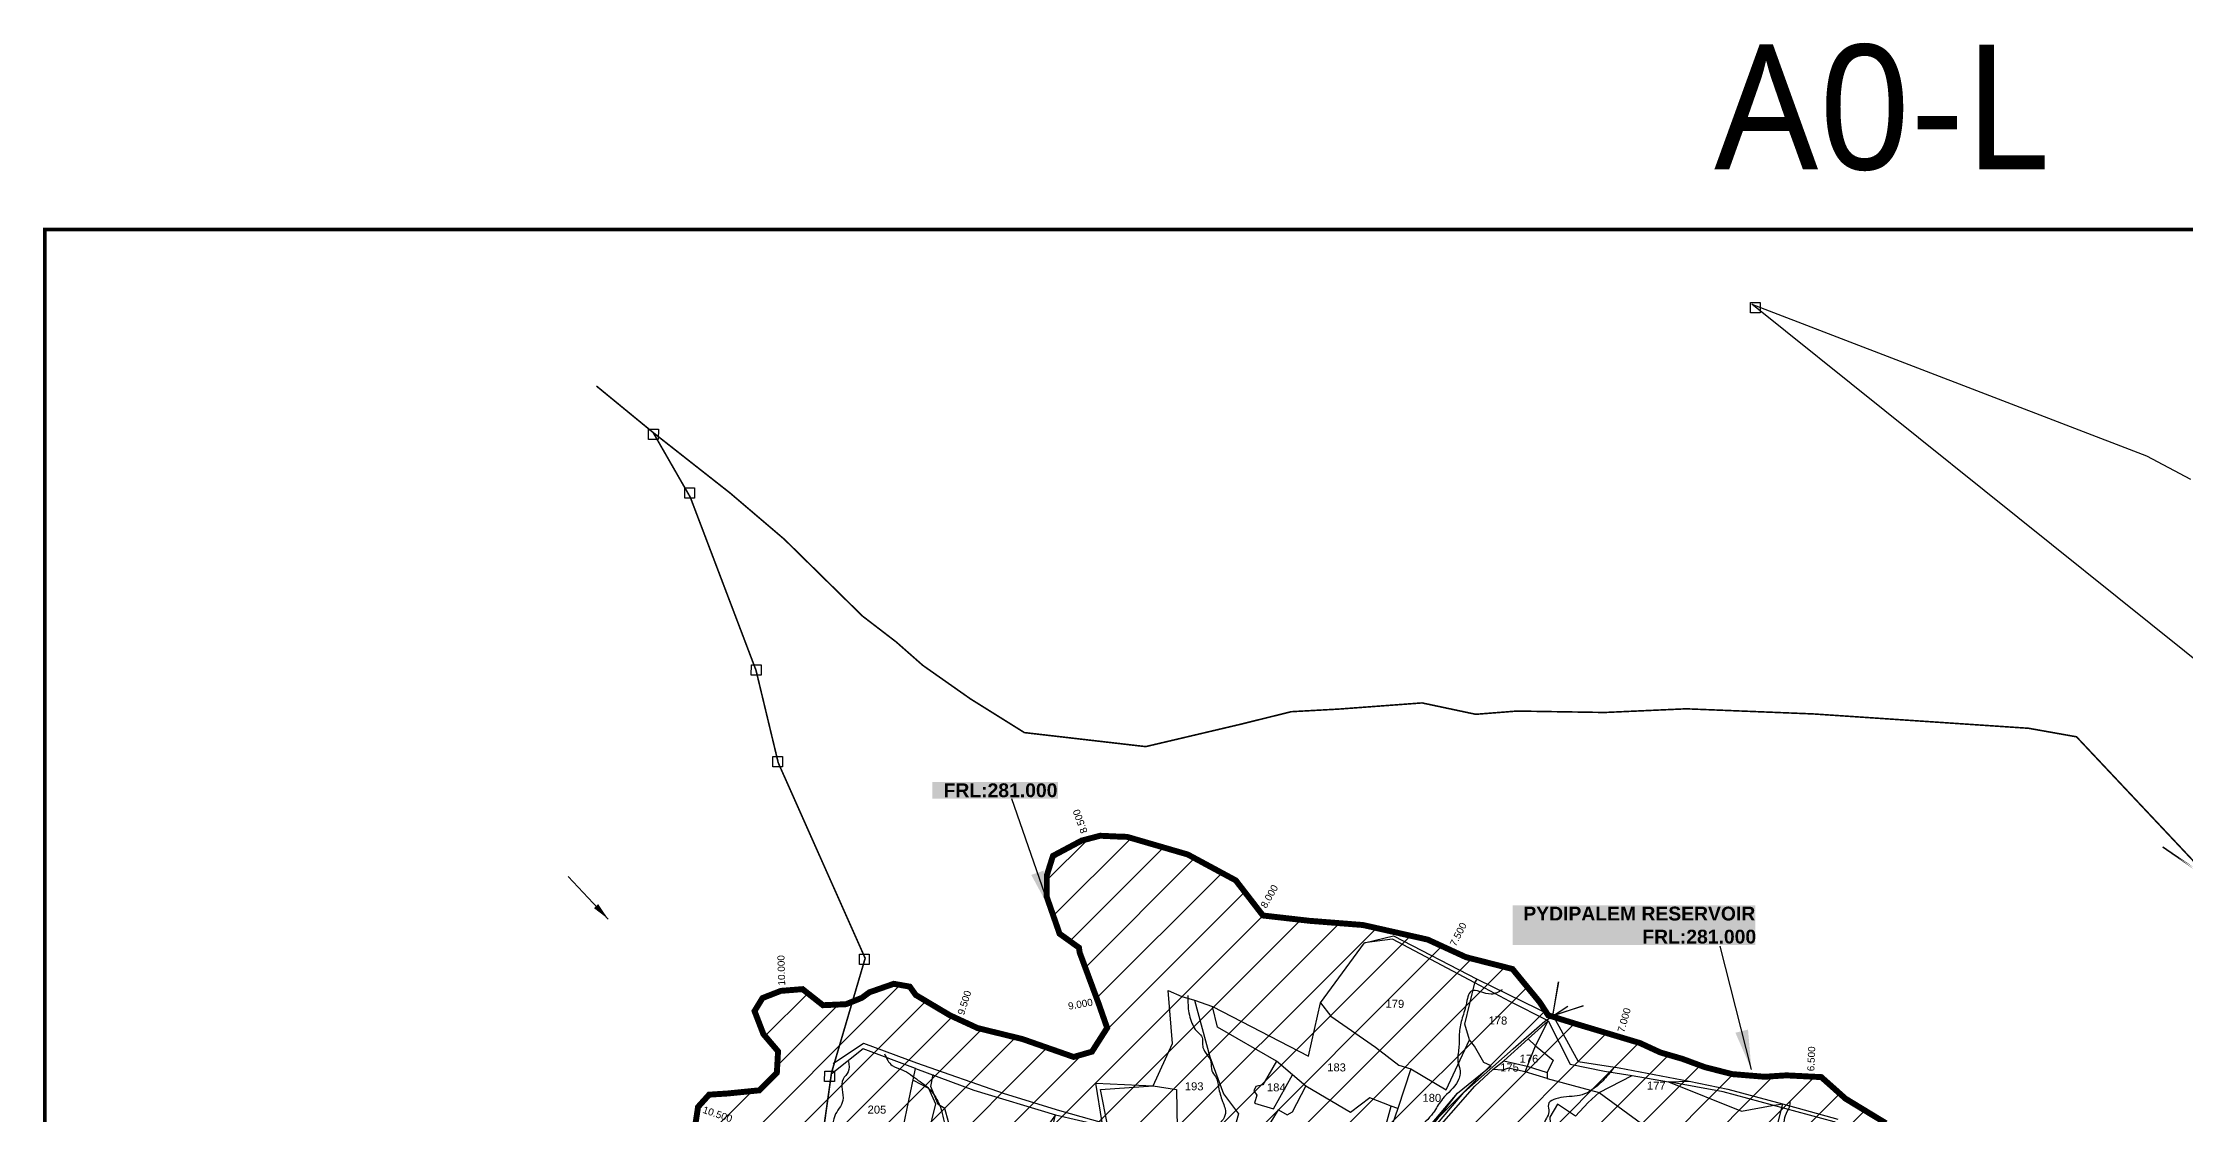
# Model space of a CAD drawing. Header units: inches. Extents: x 193816 to 219909, y 1622772 to 1631107.
# Drawn here: x 193816 to 199235, y 1628395 to 1631107 of the extents above; entities that cross this region are included whole.
import ezdxf
from ezdxf.enums import TextEntityAlignment as Align

# ---------------------------------------------------------------- set-up
doc = ezdxf.new("R2010")
doc.units = ezdxf.units.IN
doc.header["$LTSCALE"] = 15
doc.header["$MEASUREMENT"] = 0
doc.header["$PDMODE"] = 32
doc.header["$PDSIZE"] = 10
for name, color, linetype in [('CADAS', 1, 'Continuous'), ('CSMark', 72, 'Continuous'), ('PAPER SIZE', 5, 'Continuous'), ('PLOT', 7, 'Continuous'), ('PLOT NO', 7, 'Continuous'), ('RE REMARKS', 7, 'Continuous'), ('ROAD', 1, 'Continuous'), ('STREAM', 4, 'Continuous'), ('STRUCTURE', 5, 'Continuous'), ('text2', 7, 'Continuous'), ('VILLAGE BOUNADRY', 5, 'Continuous'), ('VILLAGE BOUNADRY STONES', 1, 'Continuous')]:
    doc.layers.add(name, color=color, linetype=linetype)
doc.styles.get("Standard").update_dxf_attribs({"font": 'arial.ttf'})
doc.styles.add('TMS', font='trebuc.ttf')
doc.dimstyles.get("Standard").update_dxf_attribs({"dimtxt": 0.18, "dimasz": 0.18, "dimexe": 0.18, "dimexo": 0.0625, "dimgap": 0.09, "dimtad": 0, "dimtih": 1, "dimtoh": 1, "dimdec": 4, "dimzin": 0, "dimdsep": 46, "dimtxsty": 'Standard', "dimcen": 0.09, "dimadec": 0, "dimazin": 0, "dimtfac": 1, "dimtdec": 4, "dimtofl": 0, "dimtmove": 0, "dimatfit": 3, "dimfxl": 1, "dimtolj": 1, "dimtzin": 0, "dimarcsym": 0})

msp = doc.modelspace()

# ---------------------------------------------------------------- hatches: boundary and pattern name
at = {"layer": 'text2'}
h = msp.add_hatch(dxfattribs=at)
h.set_pattern_fill('ANSI31', color=4, scale=600)
h.set_pattern_definition([(45, (7002.556, -0.05), (-53.0330086, 53.0330086), [])])
h.paths.add_polyline_path([(199945, 1627854.7), (199906.7, 1627898), (199871.4, 1627949.9), (199853.4, 1628008.6), (199855.9, 1628062.4), (199897.4, 1628104.4), (199965, 1628145.2), (199996.3, 1628271.9), (199936.5, 1628298.2), (199874.5, 1628378), (199834.8, 1628413.5), (199794.4, 1628428), (199712.8, 1628396.9), (199682, 1628382), (199614.8, 1628383.4), (199561.9, 1628421.6), (199495.5, 1628519.4), (199464.9, 1628508.3), (199461.7, 1628463.1), (199494.7, 1628375.1), (199593.8, 1628280.9), (199667.9, 1628200.5), (199634, 1628141.1), (199624.5, 1628113.7), (199558.5, 1628066.3), (199475.2, 1628055.5), (199395.5, 1628059.1), (199357.5, 1628055.7), (199338, 1628038.1), (199319.4, 1628004.3), (199279.3, 1627990.8), (199194.1, 1628001.6), (199171.6, 1628005.4), (199153.1, 1628012.3), (199116.3, 1628055.2), (199094, 1628097.1), (199066, 1628124.9), (199014.2, 1628144.1), (198956.5, 1628153.5), (198866.5, 1628177.8), (198796, 1628215.5), (198716.1, 1628253.9), (198653.7, 1628256.5), (198589.7, 1628303.7), (198522.9, 1628343), (198477.5, 1628371.9), (198442.7, 1628393), (198375.2, 1628434.1), (198314, 1628488.6), (198225.7, 1628493.2), (198170.5, 1628489.5), (198088.8, 1628496.3), (198019.8, 1628513.7), (197962.7, 1628534.8), (197907, 1628551), (197855.1, 1628575), (197689.9, 1628624.4), (197623, 1628645.2), (197601.4, 1628678.7), (197532.8, 1628762.3), (197415, 1628792.3), (197318.3, 1628836.7), (197154.6, 1628873.7), (197018.9, 1628884.3), (196901.5, 1628897.8), (196832.7, 1628986.6), (196711.4, 1629052.2), (196557.8, 1629096.9), (196537.2, 1629097.5), (196489.7, 1629099.6), (196442.7, 1629087.4), (196370.2, 1629048.6), (196354.9, 1628999.6), (196354.7, 1628944.7), (196387.1, 1628851.5), (196436, 1628816.4), (196437.9, 1628803.8), (196485, 1628677.3), (196507.3, 1628613.2), (196468.9, 1628553.1), (196422.6, 1628539.6), (196293.2, 1628585), (196179.5, 1628612.8), (196109.6, 1628645.2), (196023.2, 1628696.6), (196008, 1628717.8), (195967.5, 1628724.9), (195905.9, 1628703.4), (195887, 1628689.5), (195847, 1628673.2), (195788.5, 1628670.6), (195736.9, 1628711.4), (195681.8, 1628707), (195635.5, 1628688.9), (195615.3, 1628655.8), (195637.8, 1628597.6), (195674.8, 1628553.9), (195671.8, 1628499.8), (195627.8, 1628455.3), (195547.5, 1628447.2), (195500.4, 1628444.2), (195472.4, 1628413.1), (195465.6, 1628368.7), (195496.1, 1628326.8), (195494.7, 1628279.1), (195475.3, 1628256.8), (195429.1, 1628238.3), (195400.4, 1628225), (195382.7, 1628209.2), (195344.5, 1628167.9), (195353.6, 1628125.5), (195369, 1628099.5), (195383.8, 1628077.9), (195409.5, 1628039.3), (195456.3, 1627972.1), (195541.8, 1627846.3), (195653.5, 1627681.1), (195744.7, 1627548.6), (195848.5, 1627396.7), (195937.9, 1627265.2), (195956.4, 1627241.9), (195977.9, 1627221.4), (196098.2, 1627127.5), (196227.6, 1627027.9), (196266.6, 1627007), (196701.1, 1626821.3), (196885.7, 1626742), (196948.1, 1626716.3), (197003, 1626692.9), (197064, 1626666.2), (197129.7, 1626639), (197212.2, 1626602.8), (197247.1, 1626591.3), (197283.7, 1626582.5), (197316.7, 1626576.9), (197352.3, 1626572.2), (197391.8, 1626569.1), (197430.8, 1626568.6), (197464, 1626569.4), (197502.8, 1626572.9), (197539.4, 1626576.8), (197576.1, 1626584), (197624.9, 1626596), (197711.6, 1626627.6), (197814.1, 1626682.6), (197842.7, 1626701.4), (197874.8, 1626725.9), (197934.8, 1626779.5), (197966.7, 1626812.7), (197990.1, 1626837.9), (198021.3, 1626858.2), (198052.5, 1626866.2), (198081.2, 1626867.2), (198113.3, 1626859.8), (198208.3, 1626810.9), (198274.2, 1626862.8), (198324.5, 1626881), (198368.8, 1626894.2), (198413.9, 1626895.1), (198447, 1626873.4), (198485.3, 1626847.1), (198526.5, 1626833.7), (198573, 1626813.8), (198606.9, 1626819.2), (198645, 1626826), (198696.9, 1626829.1), (198752.1, 1626815.4), (198811.4, 1626786.9), (198838.2, 1626771.6), (198931.4, 1626747), (198965.3, 1626765.4), (199002.3, 1626779.8), (199021.5, 1626796), (199019.8, 1626825.9), (199019.5, 1626864.7), (199015.8, 1626907.9), (199028.5, 1626932.2), (199049.6, 1626910.7), (199077, 1626899.6), (199118.3, 1626917.1), (199154.6, 1626896.2), (199191, 1626838), (199217.1, 1626819.1), (199271.9, 1626812.9), (199310.2, 1626802.5), (199344.3, 1626799.4), (199419.6, 1626804.4), (199449.8, 1626873.9), (199423.7, 1626915.8), (199433, 1626957.1), (199458.8, 1626979.8), (199488.9, 1626991.8), (199544.2, 1627013.9), (199577.1, 1627034.7), (199607.3, 1627050.4), (199625.6, 1627058.9), (199657.6, 1627062.6), (199688.7, 1627063), (199723.6, 1627059.4), (199744.4, 1627070.3), (199756.6, 1627088.7), (199800.2, 1627138), (199884.9, 1627206.7), (199933.4, 1627179.8), (199967.3, 1627235.5), (200060.3, 1627302.9), (200111.5, 1627313.3), (200210, 1627313.6), (200260.9, 1627385), (200324.9, 1627464.2), (200312.4, 1627510), (200275.7, 1627571.4), (200247.5, 1627622), (200214.7, 1627651.7), (200144.8, 1627703.4), (200072.2, 1627744.4), (200025.4, 1627776.9), (199978.6, 1627825.2)])

# ---------------------------------------------------------------- linework, layer by layer
at = {"color": 5, "const_width": 15, "elevation": 281.1}
msp.add_lwpolyline([(195466.3, 1628368.7), (195473.1, 1628413.2), (195501.1, 1628444.3), (195548.2, 1628447.3), (195628.4, 1628455.3), (195672.5, 1628499.9), (195675.5, 1628554), (195638.4, 1628597.6), (195616, 1628655.9), (195636.2, 1628688.9), (195682.5, 1628707), (195737.5, 1628711.4), (195789.1, 1628670.7), (195847.6, 1628673.3), (195887.7, 1628689.5), (195906.6, 1628703.4), (195968.2, 1628724.9), (196008.7, 1628717.8), (196023.8, 1628696.6), (196110.2, 1628645.2), (196180.1, 1628612.9), (196293.9, 1628585), (196423.3, 1628539.7), (196469.6, 1628553.2), (196508, 1628613.3), (196485.6, 1628677.3), (196438.6, 1628803.9), (196436.7, 1628816.5), (196387.7, 1628851.6), (196355.3, 1628944.7), (196355.5, 1628999.7), (196370.9, 1629048.7), (196443.4, 1629087.4), (196490.3, 1629099.7), (196537.9, 1629097.5), (196558.4, 1629096.9), (196712, 1629052.2), (196833.4, 1628986.7), (196902.1, 1628897.8), (197019.5, 1628884.4), (197155.3, 1628873.7), (197319, 1628836.8), (197415.6, 1628792.4), (197533.4, 1628762.4), (197602.1, 1628678.7), (197623.7, 1628645.3), (197690.5, 1628624.5), (197855.8, 1628575), (197907.6, 1628551.1), (197963.3, 1628534.9), (198020.5, 1628513.8), (198089.4, 1628496.3), (198171.2, 1628489.6), (198226.4, 1628493.2), (198314.7, 1628488.7), (198375.8, 1628434.2), (198443.4, 1628393.1), (198478.2, 1628372)], dxfattribs=at)
at = {"color": 5, "elevation": 281.1}
msp.add_lwpolyline([(195466.3, 1628368.7, 8, 8, 0), (195473.1, 1628413.2, 8, 8, 0), (195501.1, 1628444.3, 8, 8, 0), (195548.2, 1628447.3, 8, 8, 0), (195628.4, 1628455.3, 8, 8, 0), (195672.5, 1628499.9, 8, 8, 0), (195675.5, 1628554, 8, 8, 0), (195638.4, 1628597.6, 8, 8, 0), (195616, 1628655.9, 8, 8, 0), (195636.2, 1628688.9, 8, 8, 0), (195682.5, 1628707, 8, 8, 0), (195737.5, 1628711.4, 8, 8, 0), (195789.1, 1628670.7, 8, 8, 0), (195847.6, 1628673.3, 8, 8, 0), (195887.7, 1628689.5, 8, 8, 0), (195906.6, 1628703.4, 8, 8, 0), (195968.2, 1628724.9, 8, 8, 0), (196008.7, 1628717.8, 8, 8, 0), (196023.8, 1628696.6, 8, 8, 0), (196110.2, 1628645.2, 8, 8, 0), (196180.1, 1628612.9, 8, 8, 0), (196293.9, 1628585, 8, 8, 0), (196423.3, 1628539.7, 8, 8, 0), (196469.6, 1628553.2, 8, 8, 0), (196508, 1628613.3, 8, 8, 0), (196485.6, 1628677.3, 8, 8, 0), (196438.6, 1628803.9, 8, 8, 0), (196436.7, 1628816.5, 8, 8, 0), (196387.7, 1628851.6, 8, 8, 0), (196355.3, 1628944.7, 8, 8, 0), (196355.5, 1628999.7, 8, 8, 0), (196370.9, 1629048.7, 8, 8, 0), (196443.4, 1629087.4, 8, 8, 0), (196490.3, 1629099.7, 8, 8, 0), (196537.9, 1629097.5, 8, 8, 0), (196558.4, 1629096.9, 8, 8, 0), (196712, 1629052.2, 8, 8, 0), (196833.4, 1628986.7, 8, 8, 0), (196902.1, 1628897.8, 8, 8, 0), (197019.5, 1628884.4, 8, 8, 0), (197155.3, 1628873.7, 8, 8, 0), (197319, 1628836.8, 8, 8, 0), (197415.6, 1628792.4, 8, 8, 0), (197533.4, 1628762.4, 8, 8, 0), (197602.1, 1628678.7, 8, 8, 0), (197623.7, 1628645.3, 8, 8, 0), (197690.5, 1628624.5, 8, 8, 0), (197855.8, 1628575, 8, 8, 0), (197907.6, 1628551.1, 8, 8, 0), (197963.3, 1628534.9, 8, 8, 0), (198020.5, 1628513.8, 8, 8, 0), (198089.4, 1628496.3, 8, 8, 0), (198171.2, 1628489.6, 8, 8, 0), (198226.4, 1628493.2, 8, 8, 0), (198314.7, 1628488.7, 8, 8, 0), (198375.8, 1628434.2, 8, 8, 0), (198443.4, 1628393.1, 8, 8, 0), (198478.2, 1628372, 8, 8, 0)], format="xyseb", dxfattribs=at)
at = {"color": 3}
for p in [(196454.6, 1629090.4, 281.1), (196503.4, 1629099.1, 281.1), (196553.4, 1629097.1, 281.1), (196601.6, 1629084.4, 281.1), (196369, 1629042.8, 281.1), (196409.6, 1629069.4, 281.1), (196649.6, 1629070.4, 281.1), (196697.6, 1629056.4, 281.1), (196742.8, 1629035.6, 281.1), (196355.5, 1628994.9, 281.1), (196786.8, 1629011.8, 281.1), (196830.8, 1628988.1, 281.1), (196355.3, 1628944.9, 281.1), (196862.2, 1628949.4, 281.1), (196371.7, 1628897.6, 281.1), (196892.8, 1628909.9, 281.1), (196936.6, 1628893.9, 281.1), (196986.3, 1628888.2, 281.1), (197036, 1628883.1, 281.1), (197085.9, 1628879.2, 281.1), (197135.7, 1628875.3, 281.1), (197184.9, 1628867, 281.1), (196388.7, 1628850.9, 281.1), (196429.4, 1628821.7, 281.1), (197233.7, 1628856, 281.1), (197282.5, 1628845, 281.1), (197330.4, 1628831.5, 281.1), (196448.4, 1628777.4, 281.1), (197375.8, 1628810.7, 281.1), (197421.6, 1628790.8, 281.1), (197470.1, 1628778.5, 281.1), (197518.5, 1628766.2, 281.1), (195687, 1628707.4, 281.1), (195736.9, 1628711.4, 281.1), (195914.5, 1628706.2, 281.1), (195961.7, 1628722.6, 281.1), (196009.8, 1628716.2, 281.1), (196465.9, 1628730.5, 281.1), (197555.4, 1628735.6, 281.1), (195618.5, 1628649.4, 281.1), (195640.2, 1628690.5, 281.1), (195776.3, 1628680.8, 281.1), (195822.7, 1628672.2, 281.1), (195870.8, 1628682.7, 281.1), (196046.1, 1628683.4, 281.1), (196089.1, 1628657.8, 281.1), (196483.3, 1628683.7, 281.1), (197587.1, 1628696.9, 281.1), (197616.4, 1628656.5, 281.1), (195636.5, 1628602.7, 281.1), (196133.3, 1628634.5, 281.1), (196178.7, 1628613.5, 281.1), (196227.1, 1628601.4, 281.1), (196499.9, 1628636.5, 281.1), (197658.6, 1628634.4, 281.1), (197706.4, 1628619.7, 281.1), (197754.3, 1628605.4, 281.1), (195667.2, 1628563.6, 281.1), (196275.7, 1628589.5, 281.1), (196323.4, 1628574.7, 281.1), (196370.6, 1628558.2, 281.1), (196417.8, 1628541.6, 281.1), (196465.7, 1628552, 281.1), (196494.3, 1628591.9, 281.1), (197802.2, 1628591, 281.1), (197850.1, 1628576.7, 281.1), (197895.8, 1628556.5, 281.1), (197943.1, 1628540.7, 281.1), (195673.4, 1628516.7, 281.1), (197990.5, 1628524.8, 281.1), (198038, 1628509.3, 281.1), (198086.5, 1628497.1, 281.1), (198136.2, 1628492.5, 281.1), (198186.1, 1628490.6, 281.1), (198236, 1628492.7, 281.1), (198285.9, 1628490.1, 281.1), (195508.4, 1628444.8, 281.1), (195558.3, 1628448.3, 281.1), (195608, 1628453.3, 281.1), (195649.2, 1628476.3, 281.1), (198330.5, 1628474.6, 281.1), (198367.8, 1628441.3, 281.1), (195473, 1628412.4, 281.1), (198409.4, 1628413.8, 281.1)]:
    msp.add_point(p, dxfattribs=at)
at = {"layer": 'PAPER SIZE', "color": 5, "const_width": 10}
msp.add_lwpolyline([(202238.4, 1623012.3), (193820.6, 1623012.3), (193820.6, 1630634.2), (202238.4, 1630634.2)], close=True, dxfattribs=at)
at = {"layer": 'PLOT'}
for points in [[(197623.6, 1628631.5), (197527.1, 1628680), (197438.3, 1628727.7), (197229.7, 1628837.6), (197158.9, 1628828.5)], [(197047.6, 1628676.6), (197074.1, 1628642.7), (197186.7, 1628564.9), (197245.8, 1628518.9), (197275.9, 1628509.8), (197365.6, 1628456.5), (197424.4, 1628582.8), (197412.7, 1628622.7), (197438.3, 1628727.7), (197443.9, 1628736.6)], [(196729.1, 1628683.3), (196767.6, 1628539.8), (196802.4, 1628446.4), (196840.4, 1628395.9), (196824.1, 1628338.1), (196773, 1628324.1), (196776.6, 1628287.7), (196821.1, 1628226.2), (196812.5, 1628185.9), (196723.9, 1628138.5)], [(196945.8, 1628230.6), (196912, 1628261.9), (196888.7, 1628286), (196887.5, 1628317.7), (196941.6, 1628406.1), (196963.1, 1628393.4), (196977.3, 1628401.1), (197010.9, 1628465.6), (196976.6, 1628494.6), (196936.2, 1628529), (196787.6, 1628614.8), (196774.7, 1628667.6)], [(197318.1, 1628329.2), (197438, 1628465.7), (197483.4, 1628507.9), (197511.4, 1628529.7), (197573.3, 1628586), (197623.6, 1628631.5), (197679.3, 1628521.8), (197766.5, 1628503.7), (197836.5, 1628493.1), (197927.8, 1628476.7), (198112.7, 1628402.8), (198190.2, 1628416.9), (198216.1, 1628421.5), (198180.2, 1628276.4)], [(197573.3, 1628586), (197591.7, 1628567.8), (197623.6, 1628631.5)], [(195731.3, 1627936.1), (195839.3, 1627956.5), (195909.9, 1627969.4), (195975.1, 1628279.2), (196023.2, 1628510.6), (195891.1, 1628560), (195812.1, 1628498.1)], [(197753.1, 1628449.6), (197724.7, 1628424.4), (197692.9, 1628389.8), (197647.2, 1628420.4), (197627.7, 1628387.6), (197633.8, 1628287.1), (197626.8, 1628259.1), (197613.4, 1628241.5), (197597.6, 1628192.6), (197517.5, 1628232.8), (197318.1, 1628329.2), (197307.5, 1628335.5), (197394.7, 1628447.8), (197479.1, 1628516.9), (197460.7, 1628525.7), (197437.7, 1628566.9), (197424.4, 1628582.8)], [(197591.7, 1628567.8), (197636.4, 1628531.2), (197621.2, 1628500), (197621.5, 1628485.5), (197565.7, 1628502.1), (197523.5, 1628511), (197507.8, 1628505.9), (197483.4, 1628507.9)], [(197565.7, 1628502.1), (197591.7, 1628567.8)], [(196023.2, 1628510.6), (196171.1, 1628455.7), (196377.1, 1628393.4), (196493.5, 1628365.9), (196509, 1628368.3), (196491, 1628457.4), (196624.6, 1628466.9), (196683.3, 1628457.5), (196686.2, 1628310), (196722.3, 1628304.7), (196786.2, 1628201.4), (196741.3, 1628154.8), (196673.4, 1628151.3), (196656.1, 1628079.3), (196666.1, 1627980.1), (196603.6, 1627919.8)], [(196493.5, 1628365.9), (196505.2, 1628327.7), (196480.3, 1628265.7), (196356.7, 1628303.3), (196377.1, 1628393.4), (196308, 1628295.9), (196293.6, 1628301.6), (196233.2, 1628183.3), (196180.8, 1628200.6), (196186.6, 1628235.8), (196165.6, 1628251.7), (196116.2, 1628342), (196097.2, 1628409.5), (196080.4, 1628419.8), (196062.4, 1628465), (196068.2, 1628495.5)], [(196936.2, 1628529), (196902.1, 1628469.4), (196884, 1628465.1), (196879.1, 1628453.9), (196886.6, 1628443.4), (196880.8, 1628422.6), (196928.9, 1628408.8), (196976.6, 1628494.6)], [(197275.9, 1628509.8), (197243, 1628409.5), (197226.7, 1628415.1)], [(197511.4, 1628529.7), (197570.7, 1628516.6), (197621.2, 1628500)], [(197621.5, 1628485.5), (197753.1, 1628449.6), (197836.5, 1628493.1)], [(196017.1, 1628481.1), (196056.5, 1628460.8), (196073.4, 1628421), (196054.2, 1628341.9), (196018.3, 1628162.9), (195984.6, 1627988.6), (195986.1, 1627954.7), (195952, 1627928.1), (195909.9, 1627969.4)], [(197126.4, 1628251.9), (197173.8, 1628265.5), (197200.1, 1628318.9), (197226.7, 1628415.1), (197172.2, 1628436.1), (197123.6, 1628398.8), (197010.9, 1628465.6)], [(197243, 1628409.5), (197222.4, 1628348.2), (197294.3, 1628329.4), (197394.7, 1628447.8)], [(197753.1, 1628449.6), (197859.8, 1628371), (197913, 1628349.6), (198101.1, 1628242.5), (198161.2, 1628202.5), (198307.4, 1628174.2), (198330.4, 1628196.1), (198379.3, 1628355.4), (198381.6, 1628365.6)], [(198379.3, 1628355.4), (198347.6, 1628375.4), (198066.3, 1628451.3), (197927.8, 1628476.7), (197980.2, 1628478.6)]]:
    msp.add_lwpolyline(points, dxfattribs=at)
at = {"layer": 'ROAD'}
msp.add_lwpolyline([(197296.1, 1628315.5), (197410.3, 1628449.4), (197534.9, 1628560.3), (197615.1, 1628630), (197673.5, 1628668.2)], dxfattribs=at)
at = {"layer": 'STREAM'}
for points in [[(197507.4, 1628709.6), (197479.7, 1628698.7), (197429, 1628706.2), (197415.9, 1628672), (197405.1, 1628633.9), (197398.8, 1628597.8), (197397.7, 1628562), (197395.5, 1628527.3), (197400.5, 1628508.6), (197395.4, 1628478.8), (197356.5, 1628433.6), (197335.9, 1628402.9), (197318.9, 1628381.8), (197306.1, 1628362.5), (197312.3, 1628351.6), (197319, 1628346.4), (197309.8, 1628324.4), (197265.1, 1628301), (197215.6, 1628277.6), (197148.2, 1628251), (197123.9, 1628214.3), (197090.4, 1628149.7), (197033.7, 1628080.9), (197009.5, 1628054.3)], [(196712.5, 1628695.2), (196713.3, 1628661.6), (196724.5, 1628620.8), (196733.7, 1628606.1), (196747, 1628592), (196750.5, 1628563.5), (196770.7, 1628527.1), (196772.7, 1628505), (196782.3, 1628490), (196789.9, 1628463.4), (196800, 1628427.1), (196807.2, 1628396.7), (196780.7, 1628358.7), (196755.5, 1628309.6), (196756.4, 1628290.9), (196780.7, 1628242.7), (196794.6, 1628217.5), (196797.8, 1628197.3), (196788.4, 1628185.8), (196758.2, 1628161.8), (196716.9, 1628141.7), (196679.7, 1628127.1), (196670.8, 1628097.1), (196664.7, 1628046.7), (196674.6, 1628025.7), (196676.2, 1627994.3), (196673.3, 1627964.8), (196651.4, 1627947.9), (196623.1, 1627917.6), (196602.2, 1627883), (196574.7, 1627858.6), (196572.5, 1627826.2), (196574.4, 1627788.4), (196580.2, 1627779.9), (196571.9, 1627733.3), (196563.8, 1627705.3), (196555.4, 1627684.8), (196533.6, 1627672.4), (196501.8, 1627670.4), (196487.5, 1627658.6), (196467.1, 1627650.1), (196440.1, 1627638.8)], [(195944.9, 1628547.9), (195964, 1628518), (195989.3, 1628507.2), (196030.3, 1628480.5), (196048.6, 1628467.2), (196059.9, 1628456.5), (196074.6, 1628437.1), (196090.9, 1628396.6), (196096.8, 1628368.5), (196101.7, 1628337.8), (196107.7, 1628321.1), (196127.7, 1628296.3), (196150.1, 1628258.4), (196162.2, 1628240.7), (196176.1, 1628227.5), (196182.2, 1628214.2), (196158.2, 1628182.9), (196128.1, 1628162.2), (196116.4, 1628129), (196096.6, 1628073), (196074, 1628010.5), (196034.2, 1627978.4), (196005, 1627954.1), (195977.7, 1627937.8), (195949.4, 1627915.2), (195944.9, 1627905.6), (195951.7, 1627884.5), (195970.8, 1627861.5), (195988.2, 1627847.3), (196015.3, 1627833.1), (196052.9, 1627816.9), (196083.6, 1627816.6), (196092.4, 1627811.7), (196068.5, 1627790), (196048.4, 1627768.6), (196039.3, 1627748.1), (196038.2, 1627710.9), (196055.3, 1627667.8), (196069.7, 1627623.8), (196086.9, 1627592), (196095.3, 1627570.5), (196108.3, 1627536.4), (196105.3, 1627509), (196075.3, 1627464), (196051.4, 1627444.1), (196016.4, 1627407), (195985.9, 1627413.5), (195941.2, 1627405.3), (195875.6, 1627407), (195812.5, 1627391.4), (195794.3, 1627362.8), (195788.1, 1627320.3), (195760.3, 1627289.3), (195723.2, 1627247.8), (195693.3, 1627218.1), (195675, 1627202.8), (195654.9, 1627185.5), (195627.2, 1627163.2), (195613.4, 1627158.6), (195561.5, 1627123.8), (195522.7, 1627089.9), (195468.4, 1627048.5), (195409.6, 1627007.4), (195381.5, 1626983.3), (195356.1, 1626951.6), (195332.2, 1626922.7), (195312.1, 1626909.2), (195262.5, 1626906.5), (195215.7, 1626904.2), (195154.3, 1626907.9), (195114.6, 1626919.3), (195085.5, 1626898.3), (195058.8, 1626862.5), (195025.5, 1626836.1), (194970.9, 1626809.3), (194900.9, 1626780.5), (194859.9, 1626761), (194789.2, 1626764), (194730.5, 1626772.8), (194685.1, 1626778), (194593.3, 1626765.8), (194522.7, 1626714.7), (194466.2, 1626658.7), (194377, 1626640.6), (194333.9, 1626624.2), (194284.1, 1626621.9), (194234.9, 1626611.8), (194188.5, 1626611.2), (194141.2, 1626614)], [(195853.5, 1628527.9), (195853.2, 1628502.5), (195839.9, 1628483.4), (195839.4, 1628429.9), (195818.8, 1628390.6), (195817.3, 1628328.4), (195797.9, 1628229.5), (195793.4, 1628216.4), (195780, 1628187.6), (195765.7, 1628162.3), (195756.9, 1628156.3)], [(197791.3, 1628514.3), (197765.3, 1628483.3), (197735.2, 1628457.1), (197715.3, 1628446.1), (197662.3, 1628437.7), (197624.1, 1628419.1), (197625.4, 1628401.2), (197613.2, 1628368.5), (197619.6, 1628341.4), (197612.1, 1628300.1), (197613.3, 1628271.8), (197603.1, 1628248.4), (197592.7, 1628214.6), (197581.6, 1628190.5), (197509.2, 1628155.5), (197485.3, 1628150.1), (197469.5, 1628139.5), (197454.5, 1628126.9), (197412.7, 1628125.5), (197399.3, 1628123.4), (197381.4, 1628127.3)], [(197679, 1627858.1), (197703.1, 1627852.6), (197730.3, 1627849.8), (197751.6, 1627857.4), (197774.4, 1627865), (197799.8, 1627875.2), (197824.1, 1627875.3), (197839.5, 1627891.5), (197864.3, 1627913.3), (197916.7, 1627935.8), (197940.9, 1627965.2), (197966.9, 1627991.4), (198008.4, 1628013.3), (198021.3, 1628035.1), (198089.8, 1628031.5), (198106.9, 1628028.7), (198133.8, 1628024.6), (198165, 1628057), (198169.8, 1628087.1), (198180.4, 1628109.7), (198185.6, 1628139.8), (198174.5, 1628186.8), (198185.7, 1628230.5), (198195.9, 1628282.8), (198204.8, 1628323.7), (198220.3, 1628374.8), (198226.4, 1628397.4), (198234.4, 1628413), (198236.1, 1628427.8)]]:
    msp.add_spline(points, degree=3, dxfattribs=at)
at = {"layer": 'VILLAGE BOUNADRY'}
for points in [[(199484.4, 1629365.2), (198139.3, 1630445.4), (199137.7, 1630061.6), (199248.4, 1630002.3)], [(195814.8, 1628523.2), (195891.6, 1628575), (196025.7, 1628525.2), (196247.1, 1628446.9), (196387.5, 1628404.5), (196495.3, 1628373.8), (196479.7, 1628473.3), (196624.6, 1628466.9), (196673.2, 1628574.1), (196662.5, 1628708.1), (196696.9, 1628692.5), (196729.1, 1628683.3), (196774.7, 1628667.6), (197017.2, 1628541.9), (197047.6, 1628676.6), (197158.9, 1628828.5), (197232.7, 1628846.2), (197443.9, 1628736.6), (197635.3, 1628643.1), (197649.6, 1628729.5), (197634.8, 1628644.9), (197712.3, 1628669.3), (197636.2, 1628643.6), (197699.3, 1628528.4), (197803.7, 1628512.1), (197980.2, 1628478.6), (198077.9, 1628458.4), (198216.1, 1628421.5), (198356.2, 1628382)]]:
    msp.add_lwpolyline(points, dxfattribs=at)
at = {"layer": 'VILLAGE BOUNADRY', "const_width": 4}
for points in [[(195216, 1630238.1), (195359.5, 1630120.3), (195554, 1629967.3), (195691.6, 1629849.9), (195888.9, 1629655.9), (195974.4, 1629590.2), (196041.6, 1629531), (196162.4, 1629446), (196298.6, 1629360.8), (196605.5, 1629325.3), (196842.3, 1629381.1), (196973.9, 1629413.7), (197094.1, 1629420.3), (197304.7, 1629435.9), (197440.4, 1629407.1), (197545, 1629415.3), (197766.3, 1629411.7), (197972.7, 1629421), (198294.9, 1629408), (198839.1, 1629371.7), (198960.3, 1629350.1), (199266.8, 1629024.2)], [(195759.4, 1628134.9), (195810.9, 1628500.5), (195895.9, 1628789.6), (195676, 1629284.3), (195619.8, 1629518.3), (195453.5, 1629956.5), (195359.5, 1630120.3)], [(199260.3, 1629015), (199178.2, 1629071.4), (199260.3, 1629015)]]:
    msp.add_lwpolyline(points, dxfattribs=at)
at = {"layer": 'VILLAGE BOUNADRY STONES'}
for points in [[(198135.7, 1630449.3), (198160.3, 1630449.1), (198160.1, 1630422.9), (198135.4, 1630423.1)], [(195348, 1630129.2), (195372.7, 1630128.9), (195372.4, 1630102.7), (195347.8, 1630103)], [(195439.8, 1629980.2), (195464.5, 1629980), (195464.2, 1629953.8), (195439.5, 1629954)], [(195608.1, 1629532.2), (195632.8, 1629531.9), (195632.5, 1629505.8), (195607.9, 1629506)], [(195662.2, 1629300.1), (195686.8, 1629299.9), (195686.6, 1629273.7), (195661.9, 1629273.9)], [(195881.4, 1628800), (195906.1, 1628799.7), (195905.8, 1628773.6), (195881.2, 1628773.8)], [(195793.5, 1628503.9), (195818.1, 1628503.6), (195817.9, 1628477.4), (195793.2, 1628477.7)]]:
    msp.add_lwpolyline(points, close=True, dxfattribs=at)

# ---------------------------------------------------------------- texts
at = {"layer": 'CADAS', "color": 2, "style": 'TMS'}
msp.add_text('A0-L', height=315.69, dxfattribs=at).set_placement((198044.1, 1630786.2))
at = {"layer": 'CSMark', "color": 1}
for s, rotation, p in [('8.500', 110.0195, (196450.5, 1629106.5, 377.1)), ('8.000', 60.3102, (196902.5, 1628918.9, 96)), ('7.500', 62.8474, (197381.8, 1628822.3, 96)), ('10.000', 91.4901, (195684.7, 1628720.6, 96)), ('9.500', 72.4648, (196137.3, 1628647.2, 96)), ('9.000', 10.056, (196409.4, 1628668.1, 96)), ('7.000', 74.1459, (197807.2, 1628602.9, 96)), ('6.500', 87.6783, (198287.9, 1628503.6, 96)), ('10.500', 341.0839, (195486.1, 1628407.3, 96))]:
    msp.add_text(s, height=18, rotation=rotation, dxfattribs=at).set_placement(p, align=Align.MIDDLE_LEFT)
at = {"layer": 'PLOT NO'}
for s, p in [('179', (197235.9, 1628674.4)), ('178', (197496.6, 1628632.1)), ('183', (197088.4, 1628513.4)), ('175', (197525.9, 1628513.1)), ('176', (197575.2, 1628535.2)), ('193', (196728.2, 1628465.5)), ('184', (196935.9, 1628462.7)), ('180', (197329.4, 1628436.3)), ('177', (197897.3, 1628467)), ('205', (195925.7, 1628406.5))]:
    msp.add_text(s, height=20.24, rotation=359.4473, dxfattribs=at).set_placement(p, align=Align.MIDDLE_CENTER)
at = {"layer": 'STRUCTURE', "color": 5, "char_height": 35, "attachment_point": 1, "bg_fill": 1, "box_fill_scale": 1.1, "bg_fill_color": 7, "bg_fill_true_color": 16777215, "bg_fill_transparency": 0}
for s, insert, width in [('\\pi11.63434;{\\fArial|b1|i0|c0|p34;\\C1; FRL:281.000 }', (196069, 1629232.3), 310.877), ('\\pi23.81854;{\\fArial|b1|i0|c0|p34;\\C1;PYDIPALEM RESERVOIR \\P\\pi324.78034;FRL:281.000 }', (197537, 1628920.2), 606.834)]:
    msp.add_mtext(s, dxfattribs=dict(at, insert=insert, width=width))

# ---------------------------------------------------------------- leaders
at = {"layer": 'RE REMARKS', "color": 1}
msp.add_leader([(195245.9, 1628888.8, -19), (195144.3, 1628996.9, -19)], dimstyle='Standard', override={"dimasz": 45}, dxfattribs=at)
at = {"layer": 'text2', "color": 1}
for points in [[(196364.3, 1628911.4), (196266.8, 1629193.4)], [(198137.9, 1628508.1), (198058.7, 1628820)]]:
    msp.add_leader(points, dimstyle='Standard', override={"dimasz": 100, "dimgap": 0.09, "dimtad": 0, "dimzin": 2}, dxfattribs=at)

doc.saveas('drawing.dxf')
